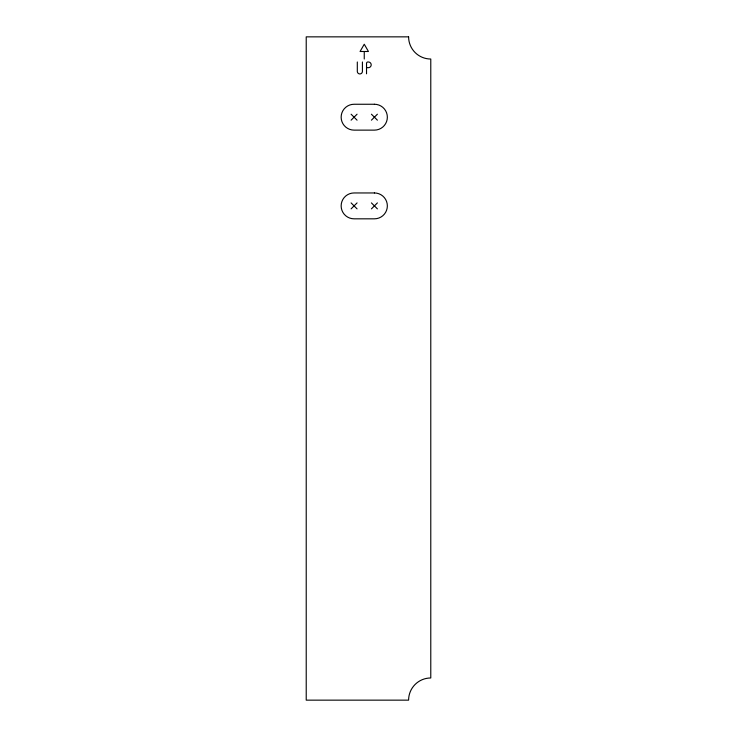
<?xml version="1.0" encoding="UTF-8"?>
<svg xmlns="http://www.w3.org/2000/svg" width="737" height="737" viewBox="0 0 737 737"><rect width="100%" height="100%" fill="white"/><g stroke="black" fill="none" stroke-linecap="round" stroke-linejoin="round"><path stroke-width="1.11" d="M351.098 120.177L357.067 114.207M371.43 120.177L377.399 114.207M351.098 208.875L357.067 202.905M371.43 208.875L377.399 202.905M363.958 51.489L360.061 51.489L364.253 44.238L368.436 51.489L364.253 51.489L364.253 59.024M366.823 67.684L368.343 67.684A2.847 2.847 0 0 0 371.199 64.828A2.847 2.847 0 0 0 368.343 61.982L367.91 61.982A1.382 1.382 0 0 0 366.529 63.364L366.529 73.811M371.43 114.207L377.399 120.177M351.098 114.207L357.067 120.177M371.43 202.905L377.399 208.875M351.098 202.905L357.067 208.875M362.42 61.982L362.42 71.378A2.561 2.561 0 0 1 359.859 73.94A2.561 2.561 0 0 1 357.307 71.378L357.307 61.982M408.602 36.85L306.224 36.85L306.224 700.15L408.602 700.15A22.174 22.174 0 0 1 430.777 677.976L430.777 59.024A22.174 22.174 0 0 1 408.602 36.85M374.414 104.258L354.082 104.258A12.934 12.934 0 0 0 341.148 117.192A12.934 12.934 0 0 0 354.082 130.127L374.414 130.127A12.934 12.934 0 0 0 387.349 117.192A12.934 12.934 0 0 0 374.414 104.258M374.414 192.956L354.082 192.956A12.934 12.934 0 0 0 341.148 205.89A12.934 12.934 0 0 0 354.082 218.825L374.414 218.825A12.934 12.934 0 0 0 387.349 205.89A12.934 12.934 0 0 0 374.414 192.956"/></g></svg>
